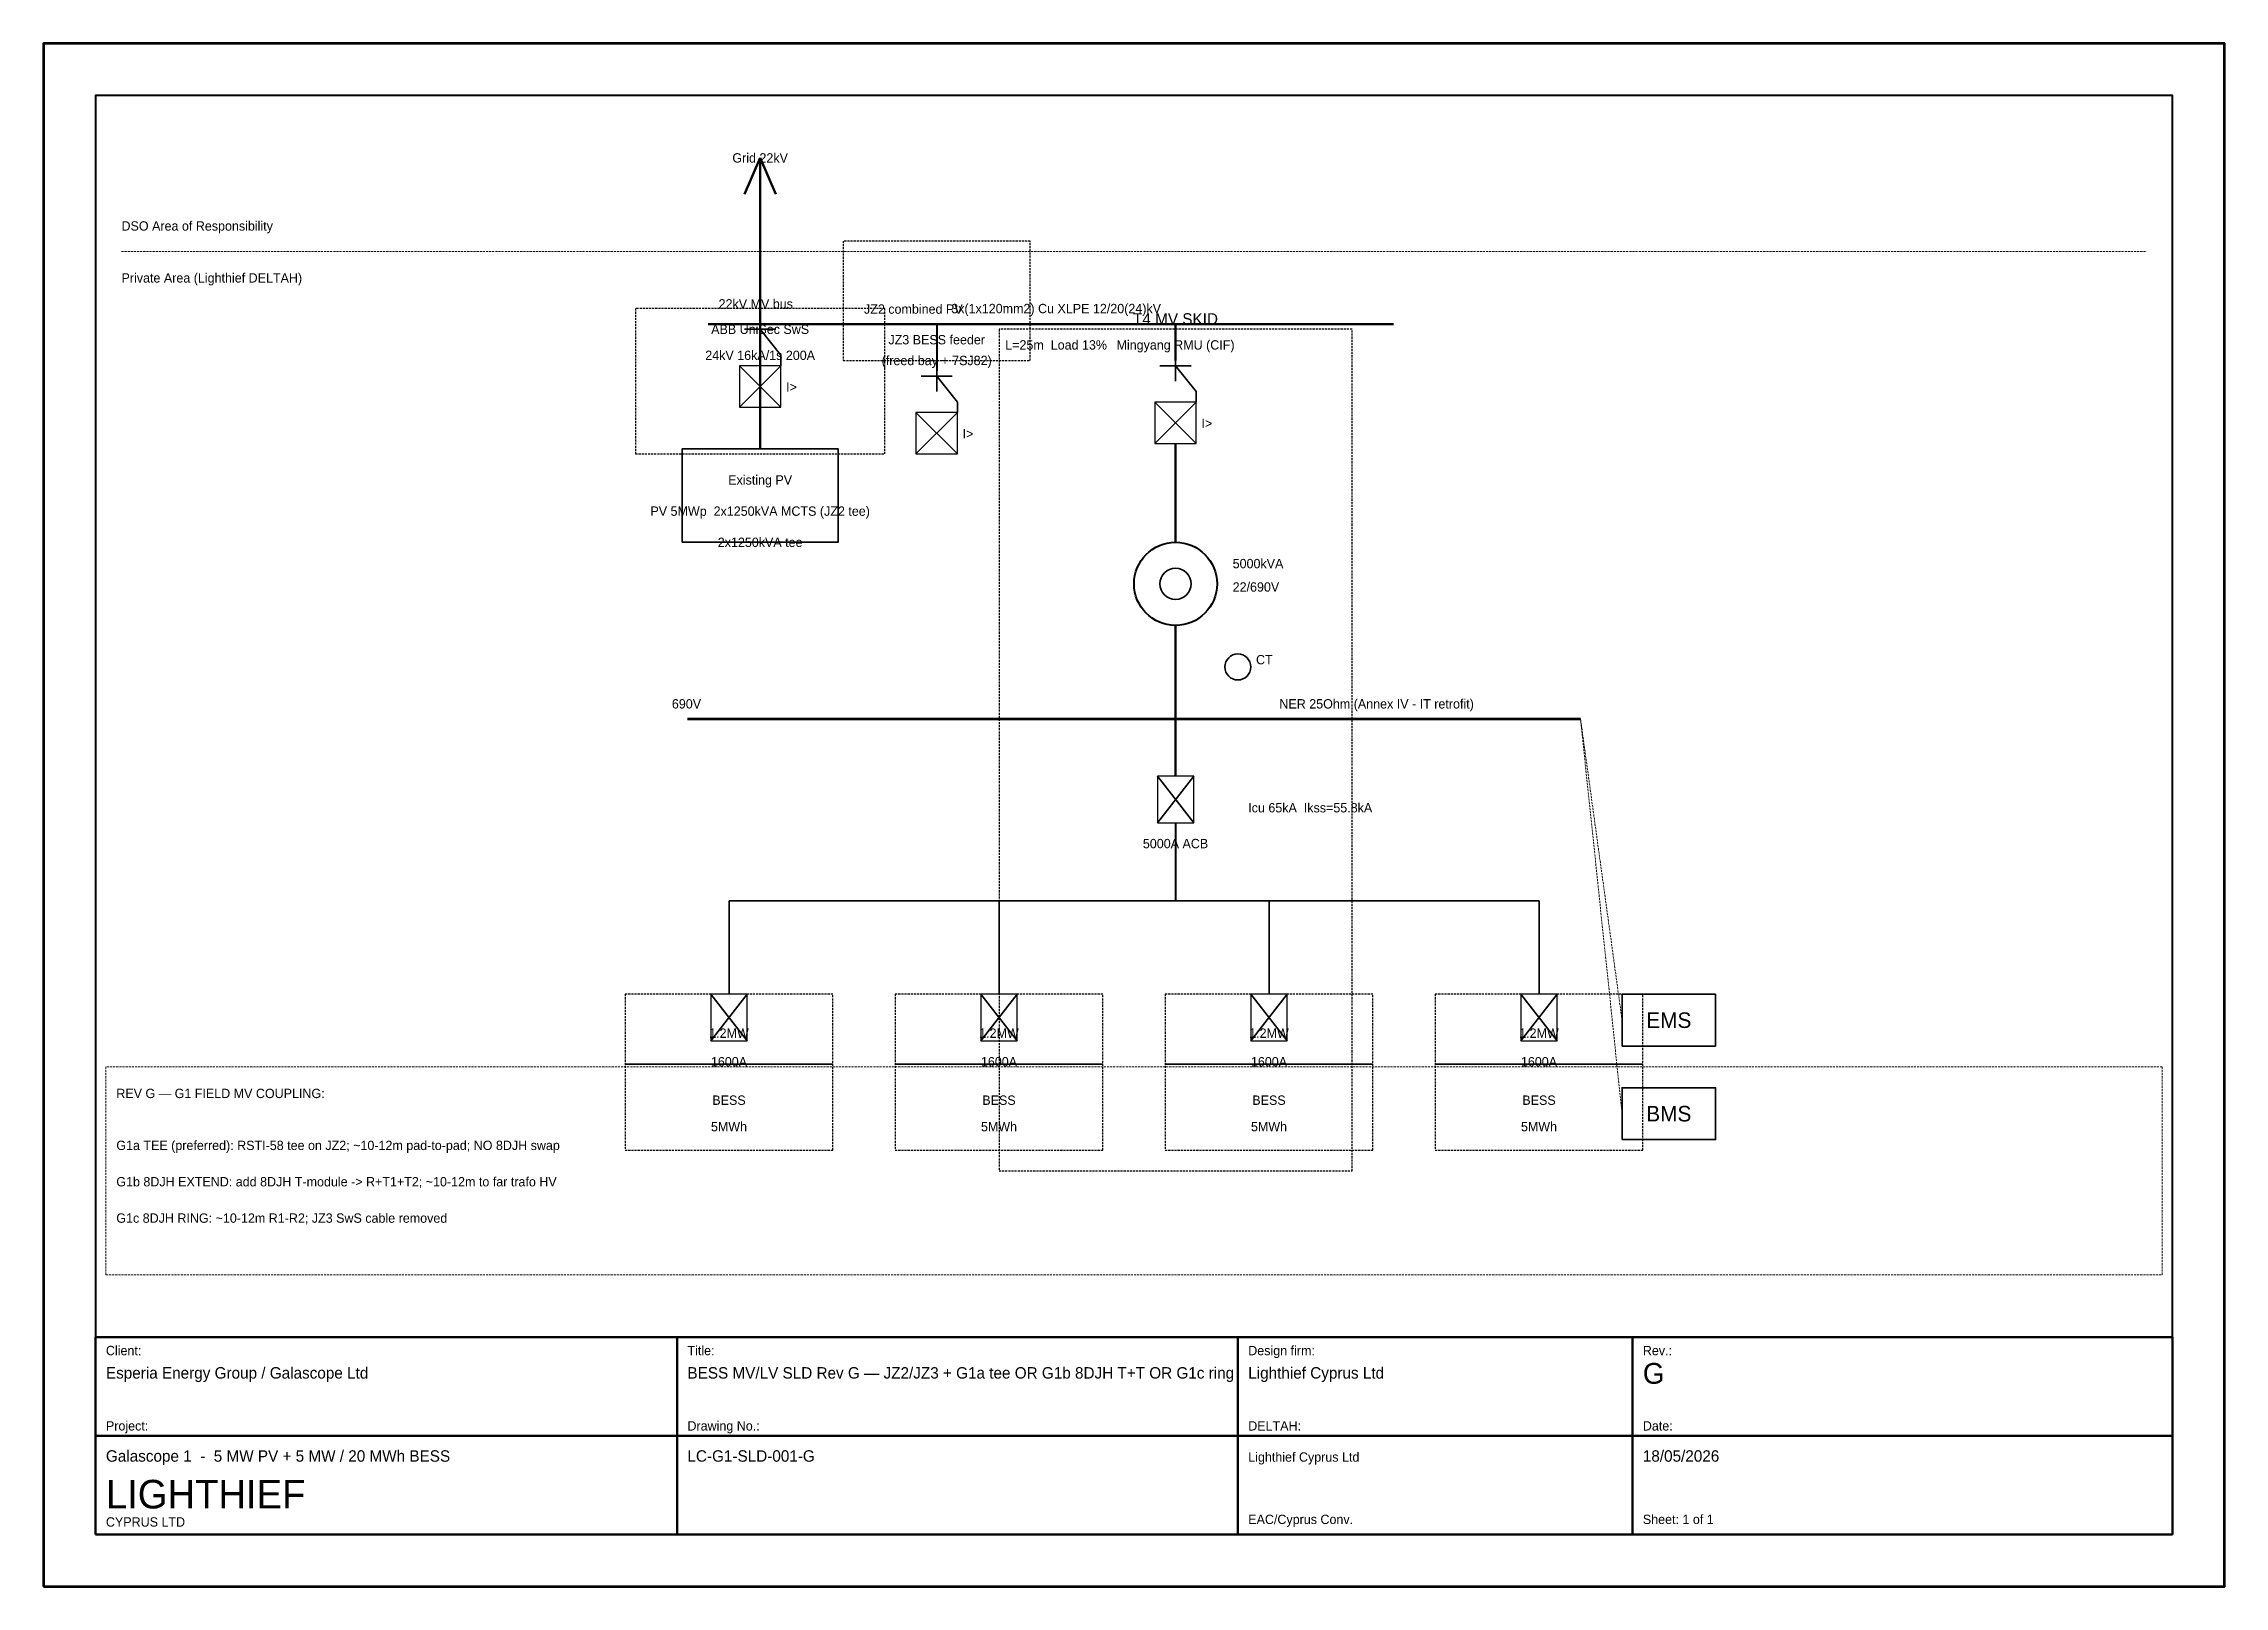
# Model space of a CAD drawing. Header units: millimetres. Extents: x 0 to 420, y 0 to 297.
import ezdxf
from ezdxf.enums import TextEntityAlignment as Align

# ---------------------------------------------------------------- set-up
doc = ezdxf.new("R2010")
doc.units = ezdxf.units.MM
doc.linetypes.add('DASHED2', pattern=[0.6, 0.4, -0.2])
for name, color, linetype, lineweight in [('ANN', 8, 'Continuous', 18), ('BNDRY', 3, 'Continuous', 18), ('CTRL', 4, 'Continuous', 18), ('DIM', 8, 'Continuous', 13), ('FRAME', 7, 'Continuous', 50), ('LV', 2, 'Continuous', 35), ('MV', 1, 'Continuous', 50), ('RMU', 5, 'Continuous', 35), ('SYM', 7, 'Continuous', 35), ('TITLE', 7, 'Continuous', 25)]:
    doc.layers.add(name, color=color, linetype=linetype, lineweight=lineweight)

msp = doc.modelspace()

# ---------------------------------------------------------------- linework, layer by layer
at = {"layer": 'BNDRY', "linetype": 'DASHED2', "lineweight": 18}
msp.add_line((15, 257), (405, 257), dxfattribs=at)
at = {"layer": 'CTRL', "linetype": 'DASHED2', "lineweight": 13}
for p in [(304, 109), (304, 91)]:
    msp.add_line(p, (296, 167), dxfattribs=at)
at = {"layer": 'DIM', "linetype": 'DASHED2'}
msp.add_lwpolyline([(12, 60), (408, 60), (408, 100), (12, 100)], close=True, dxfattribs=at)
at = {"layer": 'FRAME'}
for p, q in [((122, 10), (122, 48)), ((230, 10), (230, 48)), ((306, 10), (306, 48)), ((10, 29), (410, 29))]:
    msp.add_line(p, q, dxfattribs=at)
at = {"layer": 'FRAME', "lineweight": 70}
msp.add_lwpolyline([(0, 0), (420, 0), (420, 297), (0, 297)], close=True, dxfattribs=at)
at = {"layer": 'FRAME', "lineweight": 40}
msp.add_lwpolyline([(10, 48), (410, 48), (410, 287), (10, 287)], close=True, dxfattribs=at)
at = {"layer": 'FRAME', "lineweight": 50}
msp.add_lwpolyline([(10, 10), (410, 10), (410, 48), (10, 48)], close=True, dxfattribs=at)
at = {"layer": 'LV', "lineweight": 50}
for p, q in [((218, 185), (218, 181)), ((218, 184), (218, 167)), ((218, 167), (218, 156))]:
    msp.add_line(p, q, dxfattribs=at)
at = {"layer": 'LV', "lineweight": 60}
msp.add_line((124, 167), (296, 167), dxfattribs=at)
at = {"layer": 'LV', "lineweight": 40}
msp.add_line((218, 147), (218, 132), dxfattribs=at)
at = {"layer": 'LV', "lineweight": 35}
msp.add_line((132, 132), (288, 132), dxfattribs=at)
at = {"layer": 'LV'}
for p, q in [((132, 132), (132, 114)), ((184, 132), (184, 114)), ((236, 132), (236, 114)), ((288, 132), (288, 114))]:
    msp.add_line(p, q, dxfattribs=at)
at = {"layer": 'MV'}
for p, q in [((138, 275), (135, 268)), ((138, 275), (141, 268)), ((138, 243), (138, 219)), ((138, 227), (138, 219))]:
    msp.add_line(p, q, dxfattribs=at)
at = {"layer": 'MV', "lineweight": 50}
for p, q in [((138, 275), (138, 238)), ((128, 243), (260, 243)), ((218, 243), (218, 236)), ((218, 220), (218, 202)), ((218, 201), (218, 205))]:
    msp.add_line(p, q, dxfattribs=at)
at = {"layer": 'MV', "lineweight": 40}
msp.add_line((172, 243), (172, 234), dxfattribs=at)
at = {"layer": 'MV', "linetype": 'DASHED2', "lineweight": 40}
msp.add_line((172, 243), (218, 243), dxfattribs=at)
at = {"layer": 'RMU', "linetype": 'DASHED2', "lineweight": 25}
for points in [[(154, 236), (190, 236), (190, 259), (154, 259)], [(114, 218), (162, 218), (162, 246), (114, 246)], [(184, 80), (252, 80), (252, 242), (184, 242)]]:
    msp.add_lwpolyline(points, close=True, dxfattribs=at)
at = {"layer": 'SYM'}
for p, q in [((135, 242), (141, 242)), ((138, 243), (138, 239)), ((138, 242), (142, 237)), ((142, 237), (142, 235)), ((218, 236), (218, 232)), ((134, 227), (142, 235)), ((142, 227), (134, 235)), ((169, 233), (175, 233)), ((172, 234), (172, 230)), ((172, 233), (176, 228)), ((215, 235), (221, 235)), ((218, 235), (222, 230)), ((176, 228), (176, 226)), ((214, 220), (222, 228)), ((222, 220), (214, 228)), ((222, 230), (222, 228)), ((168, 218), (176, 226)), ((176, 218), (168, 226)), ((214.5, 147), (221.5, 156)), ((221.5, 147), (214.5, 156)), ((128.5, 105), (135.5, 114)), ((135.5, 105), (128.5, 114)), ((180.5, 105), (187.5, 114)), ((187.5, 105), (180.5, 114)), ((232.5, 105), (239.5, 114)), ((239.5, 105), (232.5, 114)), ((284.5, 105), (291.5, 114)), ((291.5, 105), (284.5, 114)), ((112, 100.5), (152, 100.5)), ((164, 100.5), (204, 100.5)), ((216, 100.5), (256, 100.5)), ((268, 100.5), (308, 100.5))]:
    msp.add_line(p, q, dxfattribs=at)
at = {"layer": 'SYM', "lineweight": 25}
for points in [[(134, 227), (142, 227), (142, 235), (134, 235)], [(214, 220), (222, 220), (222, 228), (214, 228)], [(168, 218), (176, 218), (176, 226), (168, 226)], [(214.5, 147), (221.5, 147), (221.5, 156), (214.5, 156)], [(128.5, 105), (135.5, 105), (135.5, 114), (128.5, 114)], [(180.5, 105), (187.5, 105), (187.5, 114), (180.5, 114)], [(232.5, 105), (239.5, 105), (239.5, 114), (232.5, 114)], [(284.5, 105), (291.5, 105), (291.5, 114), (284.5, 114)]]:
    msp.add_lwpolyline(points, close=True, dxfattribs=at)
at = {"layer": 'SYM'}
for points in [[(123, 201), (153, 201), (153, 219), (123, 219)], [(304, 104), (322, 104), (322, 114), (304, 114)], [(304, 86), (322, 86), (322, 96), (304, 96)]]:
    msp.add_lwpolyline(points, close=True, dxfattribs=at)
at = {"layer": 'SYM', "linetype": 'DASHED2', "lineweight": 25}
for points in [[(112, 84), (152, 84), (152, 114), (112, 114)], [(164, 84), (204, 84), (204, 114), (164, 114)], [(216, 84), (256, 84), (256, 114), (216, 114)], [(268, 84), (308, 84), (308, 114), (268, 114)]]:
    msp.add_lwpolyline(points, close=True, dxfattribs=at)
at = {"layer": 'SYM', "lineweight": 40}
msp.add_circle((218, 193), 8, dxfattribs=at)
at = {"layer": 'SYM'}
for centre, radius in [((218, 193), 3), ((230, 177), 2.5)]:
    msp.add_circle(centre, radius, dxfattribs=at)

# ---------------------------------------------------------------- texts
at = {"layer": 'ANN'}
for s, height, p in [('Grid 22kV', 1.8, (138, 275)), ('Existing PV', 1.8, (138, 213)), ('PV 5MWp  2x1250kVA MCTS (JZ2 tee)', 1.8, (138, 207)), ('5000A ACB', 1.8, (218, 143)), ('EMS', 3, (313, 109)), ('1.2MW', 1.8, (132, 106.5)), ('1.2MW', 1.8, (184, 106.5)), ('1.2MW', 1.8, (236, 106.5)), ('1.2MW', 1.8, (288, 106.5)), ('1600A', 1.8, (132, 101)), ('1600A', 1.8, (184, 101)), ('1600A', 1.8, (236, 101)), ('1600A', 1.8, (288, 101)), ('BESS', 1.8, (132, 93.6)), ('BESS', 1.8, (184, 93.6)), ('BESS', 1.8, (236, 93.6)), ('BESS', 1.8, (288, 93.6)), ('BMS', 3, (313, 91)), ('5MWh', 1.8, (132, 88.5)), ('5MWh', 1.8, (184, 88.5)), ('5MWh', 1.8, (236, 88.5)), ('5MWh', 1.8, (288, 88.5))]:
    msp.add_text(s, height=height, dxfattribs=at).set_placement(p, align=Align.MIDDLE_CENTER)
for s, p in [('22kV MV bus', (130, 246)), ('I>', (143, 230)), ('I>', (177, 221)), ('I>', (223, 223)), ('5000kVA', (229, 196)), ('22/690V', (229, 191.5)), ('CT', (233.5, 177.5)), ('690V', (121, 169)), ('REV G — G1 FIELD MV COUPLING:', (14, 94))]:
    msp.add_text(s, height=1.8, dxfattribs=at).set_placement(p)
at = {"layer": 'BNDRY'}
for s, p in [('DSO Area of Responsibility', (15, 261)), ('Private Area (Lighthief DELTAH)', (15, 251))]:
    msp.add_text(s, height=1.8, dxfattribs=at).set_placement(p)
at = {"layer": 'DIM'}
for s, p in [('JZ2 combined PV', (158, 245)), ('NER 25Ohm (Annex IV - IT retrofit)', (238, 169)), ('Icu 65kA  Ikss=55.8kA', (232, 149)), ('G1a TEE (preferred): RSTI-58 tee on JZ2; ~10-12m pad-to-pad; NO 8DJH swap', (14, 84)), ('G1b 8DJH EXTEND: add 8DJH T-module -> R+T1+T2; ~10-12m to far trafo HV', (14, 77)), ('G1c 8DJH RING: ~10-12m R1-R2; JZ3 SwS cable removed', (14, 70)), ('EAC/Cyprus Conv.', (232, 12))]:
    msp.add_text(s, height=1.8, dxfattribs=at).set_placement(p)
for s, p in [('3x(1x120mm2) Cu XLPE 12/20(24)kV', (195, 246)), ('L=25m  Load 13%', (195, 239)), ('Mingyang RMU (CIF)', (218, 239)), ('24kV 16kA/1s 200A', (138, 237)), ('(freed bay + 7SJ82)', (172, 236)), ('2x1250kVA tee', (138, 201))]:
    msp.add_text(s, height=1.8, dxfattribs=at).set_placement(p, align=Align.MIDDLE_CENTER)
at = {"layer": 'RMU'}
for s, height, p in [('T4 MV SKID', 2.2, (218, 244)), ('ABB UniSec SwS', 1.8, (138, 242)), ('JZ3 BESS feeder', 1.8, (172, 240))]:
    msp.add_text(s, height=height, dxfattribs=at).set_placement(p, align=Align.MIDDLE_CENTER)
at = {"layer": 'TITLE'}
for s, height, p in [('Client:', 1.8, (12, 44.5)), ('Title:', 1.8, (124, 44.5)), ('Design firm:', 1.8, (232, 44.5)), ('Rev.:', 1.8, (308, 44.5)), ('Esperia Energy Group / Galascope Ltd', 2.2, (12, 40)), ('BESS MV/LV SLD Rev G — JZ2/JZ3 + G1a tee OR G1b 8DJH T+T OR G1c ring', 2.2, (124, 40)), ('Lighthief Cyprus Ltd', 2.2, (232, 40)), ('G', 4, (308, 39)), ('Project:', 1.8, (12, 30)), ('Drawing No.:', 1.8, (124, 30)), ('DELTAH:', 1.8, (232, 30)), ('Date:', 1.8, (308, 30)), ('Galascope 1  -  5 MW PV + 5 MW / 20 MWh BESS', 2.2, (12, 24)), ('LC-G1-SLD-001-G', 2.2, (124, 24)), ('Lighthief Cyprus Ltd', 1.8, (232, 24)), ('18/05/2026', 2.2, (308, 24)), ('LIGHTHIEF', 5.5, (12, 15)), ('CYPRUS LTD', 1.8, (12, 11.5)), ('Sheet: 1 of 1', 1.8, (308, 12))]:
    msp.add_text(s, height=height, dxfattribs=at).set_placement(p)

doc.saveas('drawing.dxf')
